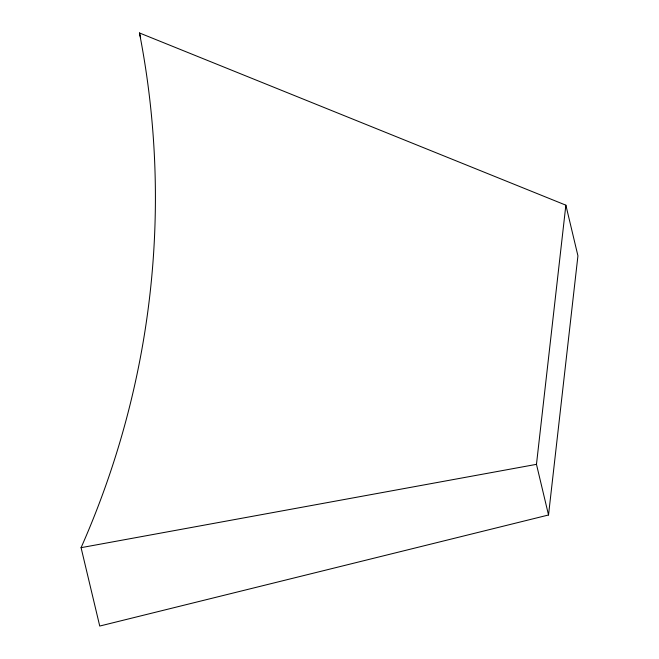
<?xml version="1.0" encoding="UTF-8"?>
<svg xmlns="http://www.w3.org/2000/svg" width="659" height="659" viewBox="0 0 659 659"><rect width="100%" height="100%" fill="white"/><g stroke="black" fill="none" stroke-linecap="round" stroke-linejoin="round"><path stroke-width="0.99" d="M548.527 514.992L536.467 464.34L565.867 205.171L139.461 32.95A974.809 914.066 0.5 0 1 81.073 547.67L99.74 626.05L548.527 514.992L577.935 255.824L565.867 205.171M81.065 547.67L536.467 464.34M139.461 32.95L140.647 37.909"/></g></svg>
